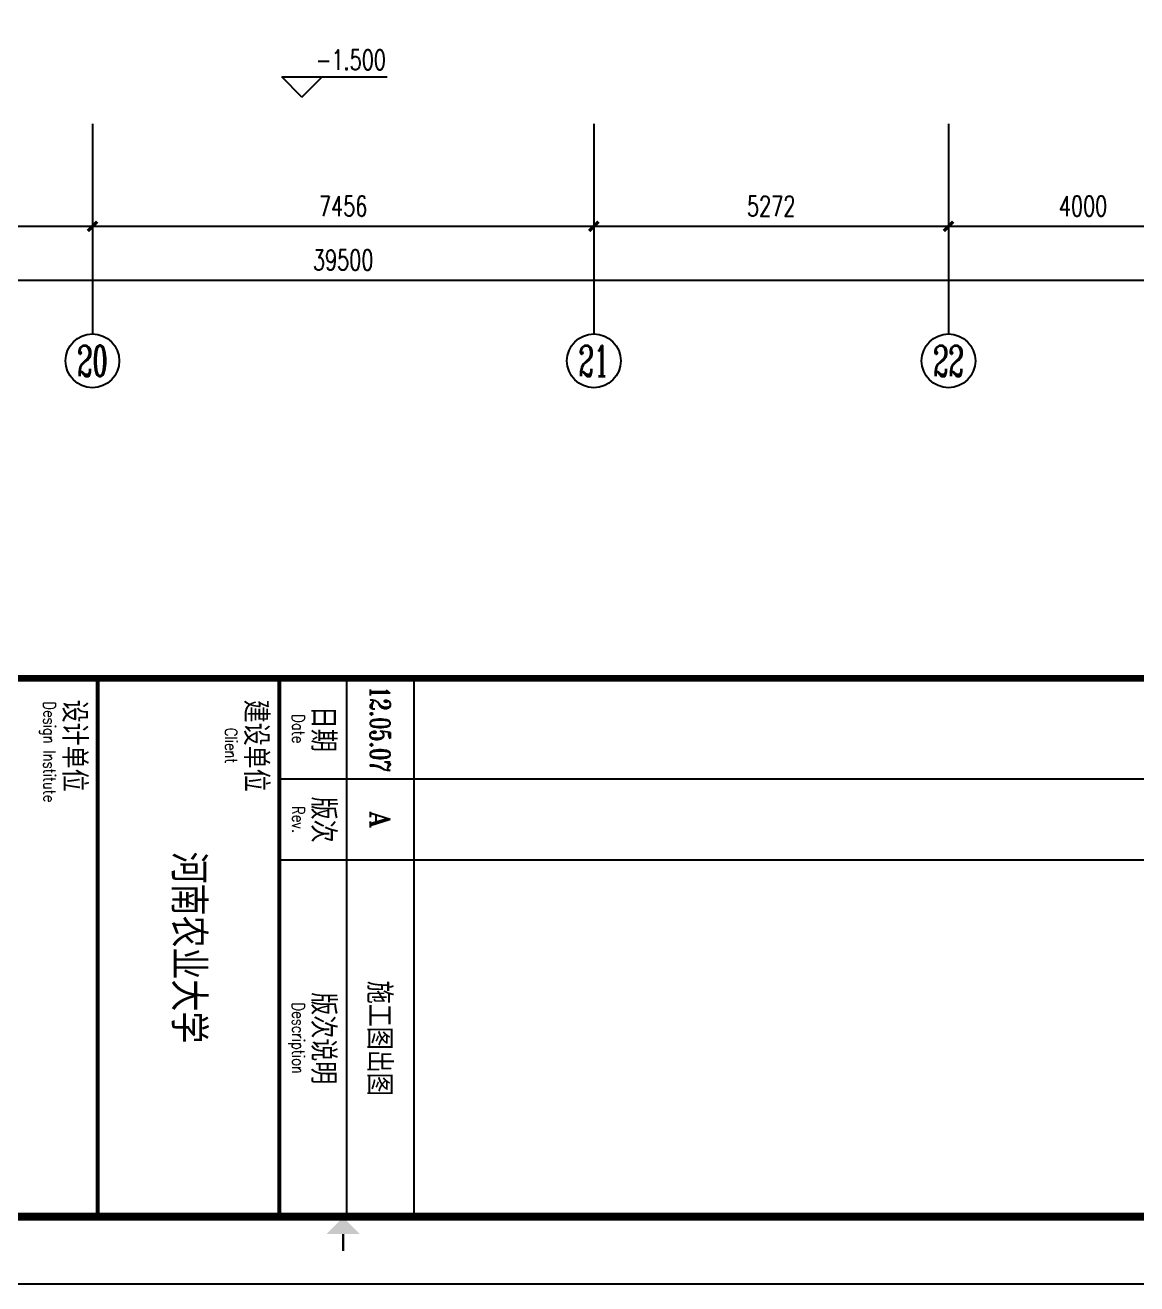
# Model space of a CAD drawing. Extents: x 190999 to 834799, y -200814 to 215286.
# Drawn here: x 703921 to 720449, y 36986 to 55697 of the extents above; entities that cross this region are included whole.
import ezdxf
from ezdxf.enums import TextEntityAlignment as Align

# ---------------------------------------------------------------- set-up
doc = ezdxf.new("R2010")
doc.units = 0
doc.header["$LTSCALE"] = 1000
doc.header["$MEASUREMENT"] = 0
for name, color, linetype in [('AXIS', 3, 'Continuous'), ('AXIS_TEXT', 7, 'Continuous'), ('DIM_ELEV', 3, 'Continuous'), ('PUB_TEXT', 7, 'Continuous'), ('图框', 189, 'Continuous')]:
    doc.layers.add(name, color=color, linetype=linetype)
doc.styles.add('_TCH_AXIS', font='COMPLEX', dxfattribs={"bigfont": 'GBCBIG'})
doc.styles.add('_TCH_DIM', font='SIMPLEX', dxfattribs={"bigfont": 'GBCBIG'})
doc.styles.add('COMPLEX', font='COMPLEX')
doc.styles.add('DIM_FONT', font='SIMPLEX', dxfattribs={"width": 0.7, "bigfont": 'GBCBIG'})
doc.styles.add('TKZ1_tjhts.shx', font='tjromant.shx', dxfattribs={"bigfont": 'tjhts.shx'})
doc.styles.add('TKZ2_tjkts.shx', font='tjromant.shx', dxfattribs={"bigfont": 'tjkts.shx'})
doc.dimstyles.new('DIMN', dxfattribs={"dimtxt": 300, "dimasz": 100, "dimexe": 250, "dimexo": 300, "dimgap": 150, "dimtad": 1, "dimdec": 0, "dimzin": 0, "dimdsep": 46, "dimtxsty": 'DIM_FONT', "dimblk": 'ARCHTICK', "dimcen": 0.09, "dimclrt": 7, "dimazin": 2, "dimtfac": 1, "dimtdec": 0, "dimtix": 1, "dimtmove": 2, "dimatfit": 3, "dimfxl": 0, "dimtolj": 1, "dimtzin": 0, "dimarcsym": 0})

# ---------------------------------------------------------------- blocks, each defined once
blk = doc.blocks.new('TJAD_TK_A0')
at = {"layer": '图框'}
for p, q in [((2162, -441.7), (2162, 399.3)), ((2087, 389.3), (2087, -30.7)), ((2099, 389.3), (2099, -30.7)), ((2072, -10.7), (2152, -10.7)), ((2072, -20.7), (2152, -20.7)), ((2072, -30.7), (2152, -30.7))]:
    blk.add_line(p, q, dxfattribs=at)
at = {"layer": '图框', "const_width": 1.2}
blk.add_lwpolyline([(2152, -431.7), (2152, 389.3), (998, 389.3), (998, -431.7)], close=True, dxfattribs=at)
at = {"layer": '图框'}
for points, const_width in [([(2072, 389.3), (2072, -431.7)], 1), ([(2154.61, -21.2), (2157.11, -21.2)], 0.3), ([(2072, -30.7), (2152, -30.7)], 0.6), ([(2072, -57.7), (2152, -57.7)], 0.6)]:
    blk.add_lwpolyline(points, dxfattribs=dict(at, const_width=const_width))
blk.add_solid([(2154.61, -23.7), (2154.61, -18.7), (2152.11, -21.2)], dxfattribs=at)
at = {"layer": '图框', "color": 3, "style": 'TKZ1_tjhts.shx', "width": 0.7}
blk.add_text('12.05.07', height=3, dxfattribs=at).set_placement((2079.58, -15.7), align=Align.MIDDLE_CENTER)
at = {"layer": '图框', "color": 3, "style": 'TKZ1_tjhts.shx'}
for s, height, p in [('A', 3, (2093, -15.7)), ('施工图出图', 3.6, (2125.5, -15.83)), ('河南农业大学', 5, (2112, -44.2))]:
    blk.add_text(s, height=height, dxfattribs=at).set_placement(p, align=Align.MIDDLE_CENTER)
at = {"layer": '图框', "style": 'TKZ2_tjkts.shx'}
for s, p in [('日期', (2079.5, -24.16)), ('版次', (2093, -24.16)), ('版次说明', (2125.5, -24.16)), ('建设单位', (2082, -34.16)), ('设计单位', (2082, -61.16))]:
    blk.add_text(s, height=3.6, dxfattribs=at).set_placement(p, align=Align.MIDDLE_CENTER)
at = {"layer": '图框', "style": 'TKZ2_tjkts.shx', "width": 0.8}
for s, p in [('Date', (2079.5, -27.86)), ('Rev.', (2093, -27.86)), ('Description', (2125.5, -27.86)), ('Client', (2082, -37.86)), ('Design Institute', (2082.93, -64.86))]:
    blk.add_text(s, height=1.8, dxfattribs=at).set_placement(p, align=Align.MIDDLE_CENTER)
blk = doc.blocks.new('_ArchTick')
at = {"const_width": 0.5}
blk.add_lwpolyline([(-0.7, -0.7), (0.7, 0.7)], dxfattribs=at)
blk = doc.blocks.new('*D410')
at = {"layer": 'AXIS', "color": 0, "lineweight": -2}
for p, q in [((699649, 53932), (699649, 52457)), ((704921, 53932), (704921, 52457)), ((699649, 52707), (704921, 52707))]:
    blk.add_line(p, q, dxfattribs=at)
at = {"layer": 'Defpoints', "color": 0}
for p in [(699649, 54232), (704921, 54232), (704921, 52707)]:
    blk.add_point(p, dxfattribs=at)
at = {"layer": 'AXIS', "color": 0, "lineweight": -2, "xscale": 100, "yscale": 100, "zscale": 100, "rotation": 180}
blk.add_blockref('_ArchTick', (699649, 52707), dxfattribs=at)
at = {"layer": 'AXIS', "color": 0, "lineweight": -2, "xscale": 100, "yscale": 100, "zscale": 100}
blk.add_blockref('_ArchTick', (704921, 52707), dxfattribs=at)
at = {"layer": 'AXIS', "color": 7, "insert": (702285, 53007), "char_height": 300, "attachment_point": 5, "style": 'DIM_FONT'}
blk.add_mtext('\\A1;5272', dxfattribs=at)
blk = doc.blocks.new('*D411')
at = {"layer": 'AXIS', "color": 0, "lineweight": -2}
for p, q in [((704921, 53932), (704921, 52457)), ((712376, 53932), (712376, 52457)), ((704921, 52707), (712376, 52707))]:
    blk.add_line(p, q, dxfattribs=at)
at = {"layer": 'Defpoints', "color": 0}
for p in [(704921, 54232), (712376, 54232), (712376, 52707)]:
    blk.add_point(p, dxfattribs=at)
at = {"layer": 'AXIS', "color": 0, "lineweight": -2, "xscale": 100, "yscale": 100, "zscale": 100, "rotation": 180}
blk.add_blockref('_ArchTick', (704921, 52707), dxfattribs=at)
at = {"layer": 'AXIS', "color": 0, "lineweight": -2, "xscale": 100, "yscale": 100, "zscale": 100}
blk.add_blockref('_ArchTick', (712376, 52707), dxfattribs=at)
at = {"layer": 'AXIS', "color": 7, "insert": (708649, 53007), "char_height": 300, "attachment_point": 5, "style": 'DIM_FONT'}
blk.add_mtext('\\A1;7456', dxfattribs=at)
blk = doc.blocks.new('*D412')
at = {"layer": 'AXIS', "color": 0, "lineweight": -2}
for p, q in [((712376, 53932), (712376, 52457)), ((717649, 53932), (717649, 52457)), ((712376, 52707), (717649, 52707))]:
    blk.add_line(p, q, dxfattribs=at)
at = {"layer": 'Defpoints', "color": 0}
for p in [(712376, 54232), (717649, 54232), (717649, 52707)]:
    blk.add_point(p, dxfattribs=at)
at = {"layer": 'AXIS', "color": 0, "lineweight": -2, "xscale": 100, "yscale": 100, "zscale": 100, "rotation": 180}
blk.add_blockref('_ArchTick', (712376, 52707), dxfattribs=at)
at = {"layer": 'AXIS', "color": 0, "lineweight": -2, "xscale": 100, "yscale": 100, "zscale": 100}
blk.add_blockref('_ArchTick', (717649, 52707), dxfattribs=at)
at = {"layer": 'AXIS', "color": 7, "insert": (715012, 53007), "char_height": 300, "attachment_point": 5, "style": 'DIM_FONT'}
blk.add_mtext('\\A1;5272', dxfattribs=at)
blk = doc.blocks.new('*D413')
at = {"layer": 'AXIS', "color": 0, "lineweight": -2}
for p, q in [((717649, 53932), (717649, 52457)), ((721649, 53932), (721649, 52457)), ((717649, 52707), (721649, 52707))]:
    blk.add_line(p, q, dxfattribs=at)
at = {"layer": 'Defpoints', "color": 0}
for p in [(717649, 54232), (721649, 54232), (721649, 52707)]:
    blk.add_point(p, dxfattribs=at)
at = {"layer": 'AXIS', "color": 0, "lineweight": -2, "xscale": 100, "yscale": 100, "zscale": 100, "rotation": 180}
blk.add_blockref('_ArchTick', (717649, 52707), dxfattribs=at)
at = {"layer": 'AXIS', "color": 0, "lineweight": -2, "xscale": 100, "yscale": 100, "zscale": 100}
blk.add_blockref('_ArchTick', (721649, 52707), dxfattribs=at)
at = {"layer": 'AXIS', "color": 7, "insert": (719649, 53007), "char_height": 300, "attachment_point": 5, "style": 'DIM_FONT'}
blk.add_mtext('\\A1;4000', dxfattribs=at)
blk = doc.blocks.new('*D417')
at = {"layer": 'AXIS', "color": 0, "lineweight": -2}
for p, q in [((688899, 53932), (688899, 51657)), ((728399, 53932), (728399, 51657)), ((688899, 51907), (728399, 51907))]:
    blk.add_line(p, q, dxfattribs=at)
at = {"layer": 'Defpoints', "color": 0}
for p in [(688899, 54232), (728399, 54232), (728399, 51907)]:
    blk.add_point(p, dxfattribs=at)
at = {"layer": 'AXIS', "color": 0, "lineweight": -2, "xscale": 100, "yscale": 100, "zscale": 100, "rotation": 180}
blk.add_blockref('_ArchTick', (688899, 51907), dxfattribs=at)
at = {"layer": 'AXIS', "color": 0, "lineweight": -2, "xscale": 100, "yscale": 100, "zscale": 100}
blk.add_blockref('_ArchTick', (728399, 51907), dxfattribs=at)
at = {"layer": 'AXIS', "color": 7, "insert": (708649, 52207), "char_height": 300, "attachment_point": 5, "style": 'DIM_FONT'}
blk.add_mtext('\\A1;39500', dxfattribs=at)
blk = doc.blocks.new('_AXISO')
blk.add_circle((0, 0), 0.5)
at = {"layer": 'AXIS_TEXT', "style": 'COMPLEX', "width": 1.041667}
blk.add_attdef('A', text='', height=0.56, dxfattribs=at).set_placement((-0.25, -0.28), (0.25, -0.28), align=Align.FIT)

msp = doc.modelspace()

# ---------------------------------------------------------------- linework, layer by layer
at = {"layer": 'AXIS'}
for p, q in [((704920.6, 54232.2), (704920.6, 51107.2)), ((712376.5, 54232.2), (712376.5, 51107.2)), ((717648.5, 54232.2), (717648.5, 51107.2))]:
    msp.add_line(p, q, dxfattribs=at)
at = {"layer": 'DIM_ELEV'}
for p, q in [((708035.8, 54627.8), (707735.8, 54927.8)), ((707735.8, 54927.8), (709300.8, 54927.8)), ((708035.8, 54627.8), (708335.8, 54927.8))]:
    msp.add_line(p, q, dxfattribs=at)

# ---------------------------------------------------------------- block references
at = {"layer": 'AXIS'}
ref = msp.add_blockref('_AXISO', (704920.6, 50707.2), dxfattribs=dict(at, xscale=800, yscale=800, zscale=800))
ref.add_attrib('A', '20', dxfattribs={"layer": 'AXIS_TEXT', "height": 452.55, "style": '_TCH_AXIS', "width": 0.617647}).set_placement((704694.3, 50480.9), (705146.9, 50480.9), align=Align.FIT)
ref = msp.add_blockref('_AXISO', (712376.5, 50707.2), dxfattribs=dict(at, xscale=800, yscale=800, zscale=800))
ref.add_attrib('A', '21', dxfattribs={"layer": 'AXIS_TEXT', "height": 452.55, "style": '_TCH_AXIS', "width": 0.724138}).set_placement((712150.2, 50480.9), (712602.7, 50480.9), align=Align.FIT)
ref = msp.add_blockref('_AXISO', (717648.5, 50707.2), dxfattribs=dict(at, xscale=800, yscale=800, zscale=800))
ref.add_attrib('A', '22', dxfattribs={"layer": 'AXIS_TEXT', "height": 452.55, "style": '_TCH_AXIS', "width": 0.617647}).set_placement((717422.3, 50480.9), (717874.8, 50480.9), align=Align.FIT)
at = {"layer": '图框', "xscale": 100, "yscale": 100, "zscale": 100, "rotation": 270}
msp.add_blockref('TJAD_TK_A0', (710768.8, 253186.5), dxfattribs=at)

# ---------------------------------------------------------------- texts
at = {"layer": 'PUB_TEXT', "style": '_TCH_DIM', "width": 0.705882}
msp.add_text('-1.500', height=297.5, dxfattribs=at).set_placement((708240.8, 55032.7))

# ---------------------------------------------------------------- dimensions: what is measured, and where the dimension line sits
at = {"layer": 'AXIS'}
for p1, p2, distance, picture, middle in [((688898.5, 54232.2), (728398.5, 54232.2), -2325, '*D417', (708648.5, 52207.2)), ((699648.5, 54232.2), (704920.6, 54232.2), -1525, '*D410', (702284.6, 53007.2)), ((704920.6, 54232.2), (712376.5, 54232.2), -1525, '*D411', (708648.5, 53007.2)), ((712376.5, 54232.2), (717648.5, 54232.2), -1525, '*D412', (715012.5, 53007.2)), ((717648.5, 54232.2), (721648.5, 54232.2), -1525, '*D413', (719648.5, 53007.2))]:
    dim = msp.add_aligned_dim(p1=p1, p2=p2, distance=distance, dimstyle='DIMN', dxfattribs=at)
    dim.commit()
    dim.dimension.update_dxf_attribs({"geometry": picture, "text_midpoint": middle})

doc.saveas('drawing.dxf')
